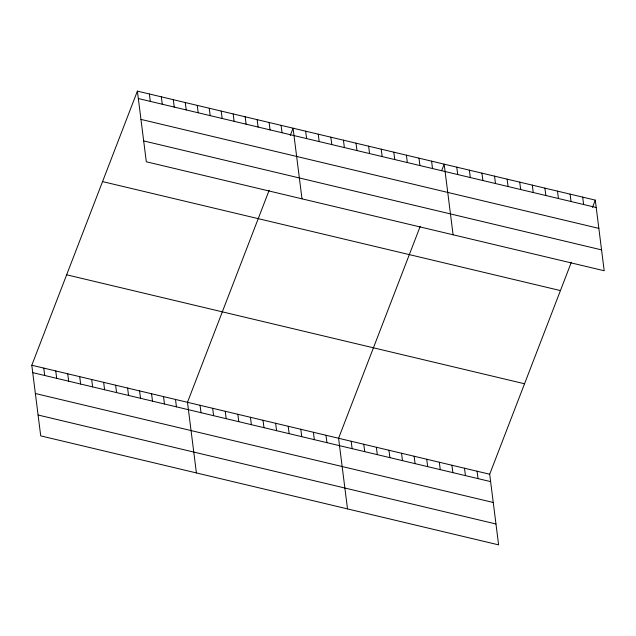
<?xml version="1.0" encoding="UTF-8"?>
<svg xmlns="http://www.w3.org/2000/svg" width="636" height="636" viewBox="0 0 636 636"><rect width="100%" height="100%" fill="white"/><g stroke="black" fill="none" stroke-linecap="round" stroke-linejoin="round"><path stroke-width="0.95" d="M571.343 262.255L489.688 474.225L498.608 544.861L40.72 435.875L31.8 365.247L137.392 91.139L595.28 200.125L604.2 270.753L146.312 161.775L137.392 91.139M269.139 190.323L187.485 402.302L196.405 472.93M290.255 135.508L293.069 128.194L301.997 198.822M420.237 226.289L338.583 438.268L347.51 508.895M441.71 170.551L444.174 164.16L453.094 234.787M592.458 207.431L595.28 200.125M138.322 98.532L596.21 207.511M140.961 119.401L598.85 228.38M143.672 140.906L601.561 249.884M102.547 181.594L560.435 290.58M66.645 274.792L524.533 383.77M31.8 365.247L489.688 474.225M32.73 372.64L490.626 481.619M35.37 393.509L493.258 502.488M38.088 415.014L495.977 523.992M582.687 197.128L583.617 204.522M570.095 194.131L571.025 201.525M557.502 191.134L558.432 198.527M544.909 188.137L545.847 195.53M532.316 185.14L533.254 192.533M519.723 182.142L520.661 189.536M507.13 179.145L508.069 186.539M494.546 176.148L495.476 183.542M481.953 173.151L482.883 180.544M469.36 170.154L470.29 177.547M456.767 167.157L457.697 174.55M477.095 471.228L478.034 478.622M431.582 161.162L432.52 168.556M464.503 468.231L465.441 475.625M418.989 158.165L419.927 165.559M451.91 465.234L452.848 472.627M406.396 155.168L407.334 162.562M439.325 462.237L440.255 469.63M393.803 152.171L394.741 159.564M426.732 459.24L427.662 466.633M381.21 149.174L382.149 156.567M414.139 456.243L415.07 463.636M368.626 146.177L369.556 153.57M401.547 453.245L402.477 460.639M356.033 143.179L356.963 150.573M388.954 450.248L389.884 457.642M343.44 140.182L344.37 147.576M376.361 447.251L377.299 454.645M330.847 137.185L331.777 144.579M363.768 444.262L364.706 451.647M318.254 134.188L319.185 141.582M351.175 441.265L352.113 448.65M305.662 131.191L306.6 138.584M325.998 435.27L326.928 442.664M281.096 125.348L282.026 132.741M313.405 432.273L314.335 439.667M269.115 122.494L270.054 129.887M300.812 429.276L301.742 436.67M257.143 119.648L258.081 127.041M288.219 426.279L289.149 433.673M245.17 116.793L246.1 124.187M275.627 423.282L276.557 430.675M233.189 113.947L234.127 121.341M263.034 420.285L263.972 427.678M221.217 111.093L222.155 118.487M250.441 417.288L251.379 424.681M209.244 108.247L210.174 115.641M237.848 414.29L238.786 421.684M197.263 105.393L198.201 112.787M225.255 411.293L226.193 418.687M185.291 102.547L186.221 109.933M212.663 408.296L213.601 415.69M173.318 99.693L174.248 107.087M161.337 96.847L162.275 104.232M200.078 405.299L201.008 412.692M149.365 93.993L150.295 101.386M175.504 399.448L176.442 406.841M163.531 396.602L164.462 403.995M151.559 393.748L152.489 401.141M139.578 390.901L140.516 398.295M127.605 388.047L128.536 395.441M115.633 385.201L116.563 392.595M103.652 382.347L104.59 389.741M91.679 379.501L92.61 386.895M79.699 376.647L80.637 384.041M67.726 373.801L68.664 381.195M55.753 370.947L56.684 378.341M43.773 368.101L44.711 375.494"/></g></svg>
